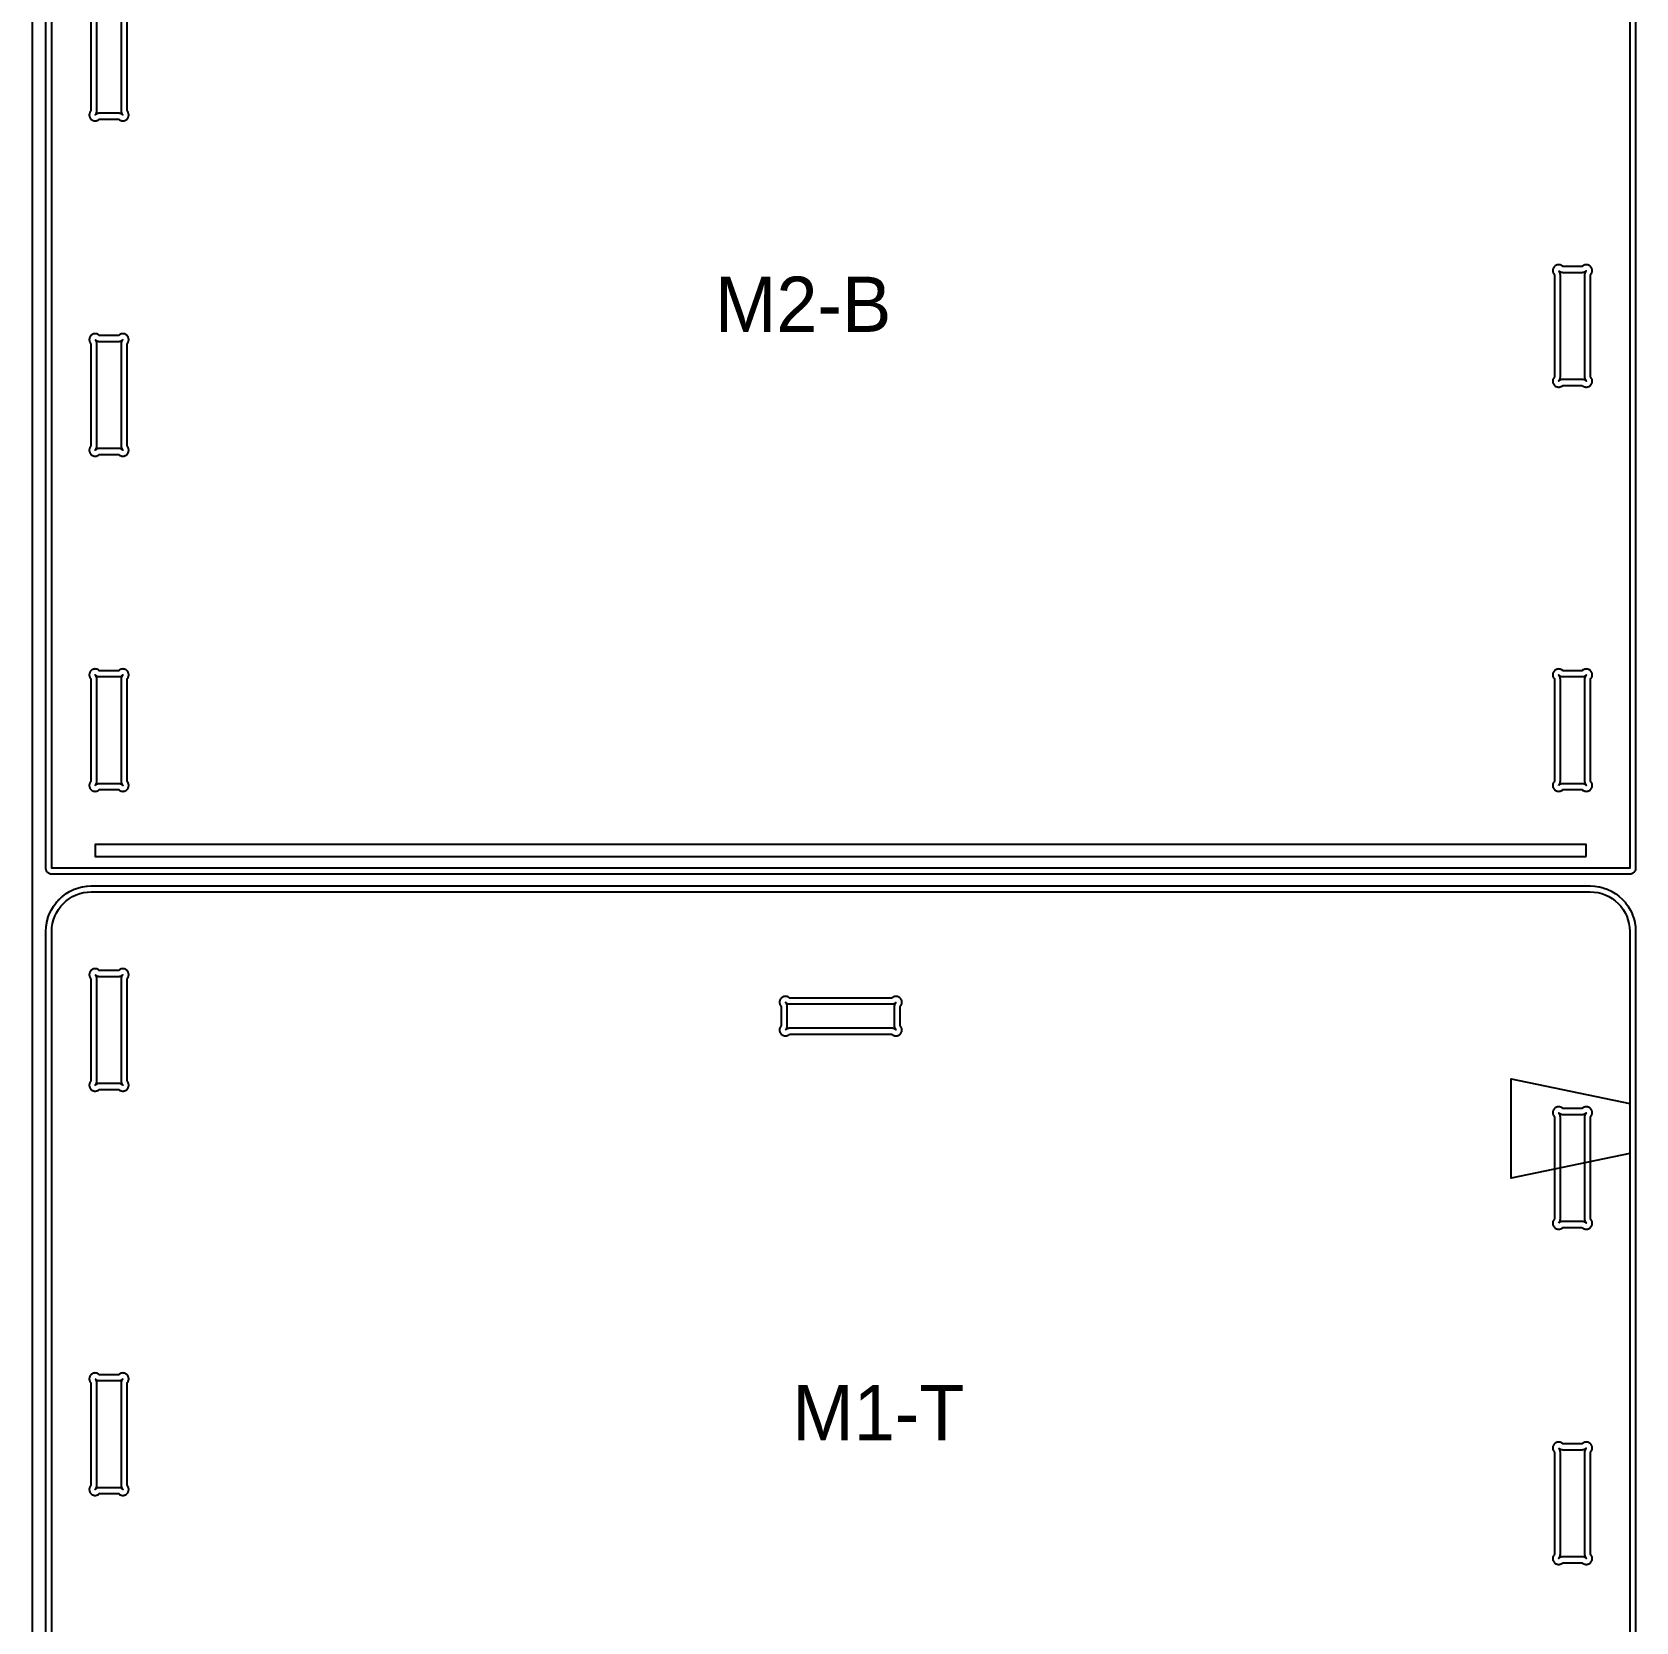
# Model space of a CAD drawing. Header units: millimetres. Extents: x 0 to 8220, y 0 to 2502.
# Drawn here: x 2800 to 3613, y 752 to 1558 of the extents above; entities that cross this region are included whole.
import ezdxf
from ezdxf.enums import TextEntityAlignment as Align

# ---------------------------------------------------------------- set-up
doc = ezdxf.new("R2010")
doc.units = ezdxf.units.MM
for name, color, linetype in [('CAJA_5_5MM', 32, 'Continuous'), ('CALADO_INTERIOR', 5, 'Continuous'), ('CORTE_EXT', 1, 'Continuous'), ('HOJA', 8, 'Continuous'), ('RANURA_8MM', 4, 'Continuous'), ('TEXTO', 7, 'Continuous'), ('TRAYECTORIA_EXT_FRESA6', 11, 'Continuous'), ('TRAYECTORIA_INT_FRESA6', 150, 'Continuous')]:
    doc.layers.add(name, color=color, linetype=linetype)

msp = doc.modelspace()

# ---------------------------------------------------------------- linework, layer by layer
at = {"layer": 'CAJA_5_5MM'}
msp.add_lwpolyline([(3610.15, 989.38), (3549.85, 976.82), (3549.85, 1027.18), (3610.15, 1014.62)], close=True, dxfattribs=at)
at = {"layer": 'CALADO_INTERIOR'}
msp.add_lwpolyline([(2829.85, 1569.91), (2829.85, 1518.09), (2829.65, 1517.87), (2829.48, 1517.64), (2829.33, 1517.39), (2829.2, 1517.12), (2829.1, 1516.84), (2829.03, 1516.56), (2828.99, 1516.27), (2828.97, 1515.97), (2828.99, 1515.68), (2829.03, 1515.39), (2829.1, 1515.1), (2829.2, 1514.82), (2829.33, 1514.56), (2829.48, 1514.3), (2829.65, 1514.07), (2829.85, 1513.85), (2830.07, 1513.65), (2830.3, 1513.48), (2830.56, 1513.33), (2830.82, 1513.2), (2831.1, 1513.1), (2831.39, 1513.03), (2831.68, 1512.99), (2831.97, 1512.97), (2832.27, 1512.99), (2832.56, 1513.03), (2832.84, 1513.1), (2833.12, 1513.2), (2833.39, 1513.33), (2833.64, 1513.48), (2833.87, 1513.65), (2834.09, 1513.85), (2843.91, 1513.85), (2844.13, 1513.65), (2844.36, 1513.48), (2844.61, 1513.33), (2844.88, 1513.2), (2845.16, 1513.1), (2845.44, 1513.03), (2845.73, 1512.99), (2846.03, 1512.97), (2846.32, 1512.99), (2846.61, 1513.03), (2846.9, 1513.1), (2847.18, 1513.2), (2847.44, 1513.33), (2847.7, 1513.48), (2847.93, 1513.65), (2848.15, 1513.85), (2848.35, 1514.07), (2848.52, 1514.3), (2848.67, 1514.56), (2848.8, 1514.82), (2848.9, 1515.1), (2848.97, 1515.39), (2849.01, 1515.68), (2849.03, 1515.97), (2849.01, 1516.27), (2848.97, 1516.56), (2848.9, 1516.84), (2848.8, 1517.12), (2848.67, 1517.39), (2848.52, 1517.64), (2848.35, 1517.87), (2848.15, 1518.09), (2848.15, 1569.91)], dxfattribs=at)
for points in [[(3585.91, 1378.85), (3586.13, 1378.65), (3586.36, 1378.48), (3586.61, 1378.33), (3586.88, 1378.2), (3587.16, 1378.1), (3587.44, 1378.03), (3587.73, 1377.99), (3588.03, 1377.97), (3588.32, 1377.99), (3588.61, 1378.03), (3588.9, 1378.1), (3589.18, 1378.2), (3589.44, 1378.33), (3589.7, 1378.48), (3589.93, 1378.65), (3590.15, 1378.85), (3590.35, 1379.07), (3590.52, 1379.3), (3590.67, 1379.56), (3590.8, 1379.82), (3590.9, 1380.1), (3590.97, 1380.39), (3591.01, 1380.68), (3591.03, 1380.97), (3591.01, 1381.27), (3590.97, 1381.56), (3590.9, 1381.84), (3590.8, 1382.12), (3590.67, 1382.39), (3590.52, 1382.64), (3590.35, 1382.87), (3590.15, 1383.09), (3590.15, 1434.91), (3590.35, 1435.13), (3590.52, 1435.36), (3590.67, 1435.61), (3590.8, 1435.88), (3590.9, 1436.16), (3590.97, 1436.44), (3591.01, 1436.73), (3591.03, 1437.03), (3591.01, 1437.32), (3590.97, 1437.61), (3590.9, 1437.9), (3590.8, 1438.18), (3590.67, 1438.44), (3590.52, 1438.7), (3590.35, 1438.93), (3590.15, 1439.15), (3589.93, 1439.35), (3589.7, 1439.52), (3589.44, 1439.67), (3589.18, 1439.8), (3588.9, 1439.9), (3588.61, 1439.97), (3588.32, 1440.01), (3588.03, 1440.03), (3587.73, 1440.01), (3587.44, 1439.97), (3587.16, 1439.9), (3586.88, 1439.8), (3586.61, 1439.67), (3586.36, 1439.52), (3586.13, 1439.35), (3585.91, 1439.15), (3576.09, 1439.15), (3575.87, 1439.35), (3575.64, 1439.52), (3575.39, 1439.67), (3575.12, 1439.8), (3574.84, 1439.9), (3574.56, 1439.97), (3574.27, 1440.01), (3573.97, 1440.03), (3573.68, 1440.01), (3573.39, 1439.97), (3573.1, 1439.9), (3572.82, 1439.8), (3572.56, 1439.67), (3572.3, 1439.52), (3572.07, 1439.35), (3571.85, 1439.15), (3571.65, 1438.93), (3571.48, 1438.7), (3571.33, 1438.44), (3571.2, 1438.18), (3571.1, 1437.9), (3571.03, 1437.61), (3570.99, 1437.32), (3570.97, 1437.03), (3570.99, 1436.73), (3571.03, 1436.44), (3571.1, 1436.16), (3571.2, 1435.88), (3571.33, 1435.61), (3571.48, 1435.36), (3571.65, 1435.13), (3571.85, 1434.91), (3571.85, 1383.09), (3571.65, 1382.87), (3571.48, 1382.64), (3571.33, 1382.39), (3571.2, 1382.12), (3571.1, 1381.84), (3571.03, 1381.56), (3570.99, 1381.27), (3570.97, 1380.97), (3570.99, 1380.68), (3571.03, 1380.39), (3571.1, 1380.1), (3571.2, 1379.82), (3571.33, 1379.56), (3571.48, 1379.3), (3571.65, 1379.07), (3571.85, 1378.85), (3572.07, 1378.65), (3572.3, 1378.48), (3572.56, 1378.33), (3572.82, 1378.2), (3573.1, 1378.1), (3573.39, 1378.03), (3573.68, 1377.99), (3573.97, 1377.97), (3574.27, 1377.99), (3574.56, 1378.03), (3574.84, 1378.1), (3575.12, 1378.2), (3575.39, 1378.33), (3575.64, 1378.48), (3575.87, 1378.65), (3576.09, 1378.85)], [(2844.61, 1343.33), (2844.88, 1343.2), (2845.16, 1343.1), (2845.44, 1343.03), (2845.73, 1342.99), (2846.03, 1342.97), (2846.32, 1342.99), (2846.61, 1343.03), (2846.9, 1343.1), (2847.18, 1343.2), (2847.44, 1343.33), (2847.7, 1343.48), (2847.93, 1343.65), (2848.15, 1343.85), (2848.35, 1344.07), (2848.52, 1344.3), (2848.67, 1344.56), (2848.8, 1344.82), (2848.9, 1345.1), (2848.97, 1345.39), (2849.01, 1345.68), (2849.03, 1345.97), (2849.01, 1346.27), (2848.97, 1346.56), (2848.9, 1346.84), (2848.8, 1347.12), (2848.67, 1347.39), (2848.52, 1347.64), (2848.35, 1347.87), (2848.15, 1348.09), (2848.15, 1399.91), (2848.35, 1400.13), (2848.52, 1400.36), (2848.67, 1400.61), (2848.8, 1400.88), (2848.9, 1401.16), (2848.97, 1401.44), (2849.01, 1401.73), (2849.03, 1402.03), (2849.01, 1402.32), (2848.97, 1402.61), (2848.9, 1402.9), (2848.8, 1403.18), (2848.67, 1403.44), (2848.52, 1403.7), (2848.35, 1403.93), (2848.15, 1404.15), (2848.15, 1404.15), (2847.93, 1404.35), (2847.7, 1404.52), (2847.44, 1404.67), (2847.18, 1404.8), (2846.9, 1404.9), (2846.61, 1404.97), (2846.32, 1405.01), (2846.03, 1405.03), (2845.73, 1405.01), (2845.44, 1404.97), (2845.16, 1404.9), (2844.88, 1404.8), (2844.61, 1404.67), (2844.36, 1404.52), (2844.13, 1404.35), (2843.91, 1404.15), (2834.09, 1404.15), (2833.87, 1404.35), (2833.64, 1404.52), (2833.39, 1404.67), (2833.12, 1404.8), (2832.84, 1404.9), (2832.56, 1404.97), (2832.27, 1405.01), (2831.97, 1405.03), (2831.68, 1405.01), (2831.39, 1404.97), (2831.1, 1404.9), (2830.82, 1404.8), (2830.56, 1404.67), (2830.3, 1404.52), (2830.07, 1404.35), (2829.85, 1404.15), (2829.65, 1403.93), (2829.48, 1403.7), (2829.33, 1403.44), (2829.2, 1403.18), (2829.1, 1402.9), (2829.03, 1402.61), (2828.99, 1402.32), (2828.97, 1402.03), (2828.99, 1401.73), (2829.03, 1401.44), (2829.1, 1401.16), (2829.2, 1400.88), (2829.33, 1400.61), (2829.48, 1400.36), (2829.65, 1400.13), (2829.85, 1399.91), (2829.85, 1348.09), (2829.65, 1347.87), (2829.48, 1347.64), (2829.33, 1347.39), (2829.2, 1347.12), (2829.1, 1346.84), (2829.03, 1346.56), (2828.99, 1346.27), (2828.97, 1345.97), (2828.99, 1345.68), (2829.03, 1345.39), (2829.1, 1345.1), (2829.2, 1344.82), (2829.33, 1344.56), (2829.48, 1344.3), (2829.65, 1344.07), (2829.85, 1343.85), (2830.07, 1343.65), (2830.3, 1343.48), (2830.56, 1343.33), (2830.82, 1343.2), (2831.1, 1343.1), (2831.39, 1343.03), (2831.68, 1342.99), (2831.97, 1342.97), (2832.27, 1342.99), (2832.56, 1343.03), (2832.84, 1343.1), (2833.12, 1343.2), (2833.39, 1343.33), (2833.64, 1343.48), (2833.87, 1343.65), (2834.09, 1343.85), (2843.91, 1343.85), (2844.13, 1343.65), (2844.36, 1343.48)], [(2844.88, 1173.2), (2845.16, 1173.1), (2845.44, 1173.03), (2845.73, 1172.99), (2846.03, 1172.97), (2846.32, 1172.99), (2846.61, 1173.03), (2846.9, 1173.1), (2847.18, 1173.2), (2847.44, 1173.33), (2847.7, 1173.48), (2847.93, 1173.65), (2848.15, 1173.85), (2848.35, 1174.07), (2848.52, 1174.3), (2848.67, 1174.56), (2848.8, 1174.82), (2848.9, 1175.1), (2848.97, 1175.39), (2849.01, 1175.68), (2849.03, 1175.97), (2849.01, 1176.27), (2848.97, 1176.56), (2848.9, 1176.84), (2848.8, 1177.12), (2848.67, 1177.39), (2848.52, 1177.64), (2848.35, 1177.87), (2848.15, 1178.09), (2848.15, 1229.91), (2848.35, 1230.13), (2848.52, 1230.36), (2848.67, 1230.61), (2848.8, 1230.88), (2848.9, 1231.16), (2848.97, 1231.44), (2849.01, 1231.73), (2849.03, 1232.03), (2849.01, 1232.32), (2848.97, 1232.61), (2848.9, 1232.9), (2848.8, 1233.18), (2848.67, 1233.44), (2848.52, 1233.7), (2848.35, 1233.93), (2848.15, 1234.15), (2848.15, 1234.15), (2848.15, 1234.15), (2847.93, 1234.35), (2847.7, 1234.52), (2847.44, 1234.67), (2847.18, 1234.8), (2846.9, 1234.9), (2846.61, 1234.97), (2846.32, 1235.01), (2846.03, 1235.03), (2845.73, 1235.01), (2845.44, 1234.97), (2845.16, 1234.9), (2844.88, 1234.8), (2844.61, 1234.67), (2844.36, 1234.52), (2844.13, 1234.35), (2843.91, 1234.15), (2834.09, 1234.15), (2833.87, 1234.35), (2833.64, 1234.52), (2833.39, 1234.67), (2833.12, 1234.8), (2832.84, 1234.9), (2832.56, 1234.97), (2832.27, 1235.01), (2831.97, 1235.03), (2831.68, 1235.01), (2831.39, 1234.97), (2831.1, 1234.9), (2830.82, 1234.8), (2830.56, 1234.67), (2830.3, 1234.52), (2830.07, 1234.35), (2829.85, 1234.15), (2829.65, 1233.93), (2829.48, 1233.7), (2829.33, 1233.44), (2829.2, 1233.18), (2829.1, 1232.9), (2829.03, 1232.61), (2828.99, 1232.32), (2828.97, 1232.03), (2828.99, 1231.73), (2829.03, 1231.44), (2829.1, 1231.16), (2829.2, 1230.88), (2829.33, 1230.61), (2829.48, 1230.36), (2829.65, 1230.13), (2829.85, 1229.91), (2829.85, 1178.09), (2829.65, 1177.87), (2829.48, 1177.64), (2829.33, 1177.39), (2829.2, 1177.12), (2829.1, 1176.84), (2829.03, 1176.56), (2828.99, 1176.27), (2828.97, 1175.97), (2828.99, 1175.68), (2829.03, 1175.39), (2829.1, 1175.1), (2829.2, 1174.82), (2829.33, 1174.56), (2829.48, 1174.3), (2829.65, 1174.07), (2829.85, 1173.85), (2830.07, 1173.65), (2830.3, 1173.48), (2830.56, 1173.33), (2830.82, 1173.2), (2831.1, 1173.1), (2831.39, 1173.03), (2831.68, 1172.99), (2831.97, 1172.97), (2832.27, 1172.99), (2832.56, 1173.03), (2832.84, 1173.1), (2833.12, 1173.2), (2833.39, 1173.33), (2833.64, 1173.48), (2833.87, 1173.65), (2834.09, 1173.85), (2843.91, 1173.85), (2844.13, 1173.65), (2844.36, 1173.48), (2844.61, 1173.33)], [(3586.13, 1173.65), (3586.36, 1173.48), (3586.61, 1173.33), (3586.88, 1173.2), (3587.16, 1173.1), (3587.44, 1173.03), (3587.73, 1172.99), (3588.03, 1172.97), (3588.32, 1172.99), (3588.61, 1173.03), (3588.9, 1173.1), (3589.18, 1173.2), (3589.44, 1173.33), (3589.7, 1173.48), (3589.93, 1173.65), (3590.15, 1173.85), (3590.35, 1174.07), (3590.52, 1174.3), (3590.67, 1174.56), (3590.8, 1174.82), (3590.9, 1175.1), (3590.97, 1175.39), (3591.01, 1175.68), (3591.03, 1175.97), (3591.01, 1176.27), (3590.97, 1176.56), (3590.9, 1176.84), (3590.8, 1177.12), (3590.67, 1177.39), (3590.52, 1177.64), (3590.35, 1177.87), (3590.15, 1178.09), (3590.15, 1229.91), (3590.35, 1230.13), (3590.52, 1230.36), (3590.67, 1230.61), (3590.8, 1230.88), (3590.9, 1231.16), (3590.97, 1231.44), (3591.01, 1231.73), (3591.03, 1232.03), (3591.01, 1232.32), (3590.97, 1232.61), (3590.9, 1232.9), (3590.8, 1233.18), (3590.67, 1233.44), (3590.52, 1233.7), (3590.35, 1233.93), (3590.15, 1234.15), (3589.93, 1234.35), (3589.7, 1234.52), (3589.44, 1234.67), (3589.18, 1234.8), (3588.9, 1234.9), (3588.61, 1234.97), (3588.32, 1235.01), (3588.03, 1235.03), (3587.73, 1235.01), (3587.44, 1234.97), (3587.16, 1234.9), (3586.88, 1234.8), (3586.61, 1234.67), (3586.36, 1234.52), (3586.13, 1234.35), (3585.91, 1234.15), (3576.09, 1234.15), (3575.87, 1234.35), (3575.64, 1234.52), (3575.39, 1234.67), (3575.12, 1234.8), (3574.84, 1234.9), (3574.56, 1234.97), (3574.27, 1235.01), (3573.97, 1235.03), (3573.68, 1235.01), (3573.39, 1234.97), (3573.1, 1234.9), (3572.82, 1234.8), (3572.56, 1234.67), (3572.3, 1234.52), (3572.07, 1234.35), (3571.85, 1234.15), (3571.65, 1233.93), (3571.48, 1233.7), (3571.33, 1233.44), (3571.2, 1233.18), (3571.1, 1232.9), (3571.03, 1232.61), (3570.99, 1232.32), (3570.97, 1232.03), (3570.99, 1231.73), (3571.03, 1231.44), (3571.1, 1231.16), (3571.2, 1230.88), (3571.33, 1230.61), (3571.48, 1230.36), (3571.65, 1230.13), (3571.85, 1229.91), (3571.85, 1178.09), (3571.65, 1177.87), (3571.48, 1177.64), (3571.33, 1177.39), (3571.2, 1177.12), (3571.1, 1176.84), (3571.03, 1176.56), (3570.99, 1176.27), (3570.97, 1175.97), (3570.99, 1175.68), (3571.03, 1175.39), (3571.1, 1175.1), (3571.2, 1174.82), (3571.33, 1174.56), (3571.48, 1174.3), (3571.65, 1174.07), (3571.85, 1173.85), (3572.07, 1173.65), (3572.3, 1173.48), (3572.56, 1173.33), (3572.82, 1173.2), (3573.1, 1173.1), (3573.39, 1173.03), (3573.68, 1172.99), (3573.97, 1172.97), (3574.27, 1172.99), (3574.56, 1173.03), (3574.84, 1173.1), (3575.12, 1173.2), (3575.39, 1173.33), (3575.64, 1173.48), (3575.87, 1173.65), (3576.09, 1173.85), (3585.91, 1173.85)], [(2844.61, 1021.33), (2844.88, 1021.2), (2845.16, 1021.1), (2845.44, 1021.03), (2845.73, 1020.99), (2846.03, 1020.97), (2846.32, 1020.99), (2846.61, 1021.03), (2846.9, 1021.1), (2847.18, 1021.2), (2847.44, 1021.33), (2847.7, 1021.48), (2847.93, 1021.65), (2848.15, 1021.85), (2848.35, 1022.07), (2848.52, 1022.3), (2848.67, 1022.56), (2848.8, 1022.82), (2848.9, 1023.1), (2848.97, 1023.39), (2849.01, 1023.68), (2849.03, 1023.97), (2849.01, 1024.27), (2848.97, 1024.56), (2848.9, 1024.84), (2848.8, 1025.12), (2848.67, 1025.39), (2848.52, 1025.64), (2848.35, 1025.87), (2848.15, 1026.09), (2848.15, 1077.91), (2848.35, 1078.13), (2848.52, 1078.36), (2848.67, 1078.61), (2848.8, 1078.88), (2848.9, 1079.16), (2848.97, 1079.44), (2849.01, 1079.73), (2849.03, 1080.03), (2849.01, 1080.32), (2848.97, 1080.61), (2848.9, 1080.9), (2848.8, 1081.18), (2848.67, 1081.44), (2848.52, 1081.7), (2848.35, 1081.93), (2848.15, 1082.15), (2848.15, 1082.15), (2847.93, 1082.35), (2847.7, 1082.52), (2847.44, 1082.67), (2847.18, 1082.8), (2846.9, 1082.9), (2846.61, 1082.97), (2846.32, 1083.01), (2846.03, 1083.03), (2845.73, 1083.01), (2845.44, 1082.97), (2845.16, 1082.9), (2844.88, 1082.8), (2844.61, 1082.67), (2844.36, 1082.52), (2844.13, 1082.35), (2843.91, 1082.15), (2834.09, 1082.15), (2833.87, 1082.35), (2833.64, 1082.52), (2833.39, 1082.67), (2833.12, 1082.8), (2832.84, 1082.9), (2832.56, 1082.97), (2832.27, 1083.01), (2831.97, 1083.03), (2831.68, 1083.01), (2831.39, 1082.97), (2831.1, 1082.9), (2830.82, 1082.8), (2830.56, 1082.67), (2830.3, 1082.52), (2830.07, 1082.35), (2829.85, 1082.15), (2829.65, 1081.93), (2829.48, 1081.7), (2829.33, 1081.44), (2829.2, 1081.18), (2829.1, 1080.9), (2829.03, 1080.61), (2828.99, 1080.32), (2828.97, 1080.03), (2828.99, 1079.73), (2829.03, 1079.44), (2829.1, 1079.16), (2829.2, 1078.88), (2829.33, 1078.61), (2829.48, 1078.36), (2829.65, 1078.13), (2829.85, 1077.91), (2829.85, 1026.09), (2829.65, 1025.87), (2829.48, 1025.64), (2829.33, 1025.39), (2829.2, 1025.12), (2829.1, 1024.84), (2829.03, 1024.56), (2828.99, 1024.27), (2828.97, 1023.97), (2828.99, 1023.68), (2829.03, 1023.39), (2829.1, 1023.1), (2829.2, 1022.82), (2829.33, 1022.56), (2829.48, 1022.3), (2829.65, 1022.07), (2829.85, 1021.85), (2830.07, 1021.65), (2830.3, 1021.48), (2830.56, 1021.33), (2830.82, 1021.2), (2831.1, 1021.1), (2831.39, 1021.03), (2831.68, 1020.99), (2831.97, 1020.97), (2832.27, 1020.99), (2832.56, 1021.03), (2832.84, 1021.1), (2833.12, 1021.2), (2833.39, 1021.33), (2833.64, 1021.48), (2833.87, 1021.65), (2834.09, 1021.85), (2843.91, 1021.85), (2844.13, 1021.65), (2844.36, 1021.48)], [(3184.09, 1049.85), (3235.91, 1049.85), (3236.13, 1049.65), (3236.36, 1049.48), (3236.61, 1049.33), (3236.88, 1049.2), (3237.16, 1049.1), (3237.44, 1049.03), (3237.73, 1048.99), (3238.03, 1048.97), (3238.32, 1048.99), (3238.61, 1049.03), (3238.9, 1049.1), (3239.18, 1049.2), (3239.44, 1049.33), (3239.7, 1049.48), (3239.93, 1049.65), (3240.15, 1049.85), (3240.35, 1050.07), (3240.52, 1050.3), (3240.67, 1050.56), (3240.8, 1050.82), (3240.9, 1051.1), (3240.97, 1051.39), (3241.01, 1051.68), (3241.03, 1051.97), (3241.01, 1052.27), (3240.97, 1052.56), (3240.9, 1052.84), (3240.8, 1053.12), (3240.67, 1053.39), (3240.52, 1053.64), (3240.35, 1053.87), (3240.15, 1054.09), (3240.15, 1063.91), (3240.35, 1064.13), (3240.52, 1064.36), (3240.67, 1064.61), (3240.8, 1064.88), (3240.9, 1065.16), (3240.97, 1065.44), (3241.01, 1065.73), (3241.03, 1066.03), (3241.01, 1066.32), (3240.97, 1066.61), (3240.9, 1066.9), (3240.8, 1067.18), (3240.67, 1067.44), (3240.52, 1067.7), (3240.35, 1067.93), (3240.15, 1068.15), (3239.93, 1068.35), (3239.7, 1068.52), (3239.44, 1068.67), (3239.18, 1068.8), (3238.9, 1068.9), (3238.61, 1068.97), (3238.32, 1069.01), (3238.03, 1069.03), (3237.73, 1069.01), (3237.44, 1068.97), (3237.16, 1068.9), (3236.88, 1068.8), (3236.61, 1068.67), (3236.36, 1068.52), (3236.13, 1068.35), (3235.91, 1068.15), (3184.09, 1068.15), (3183.87, 1068.35), (3183.64, 1068.52), (3183.39, 1068.67), (3183.12, 1068.8), (3182.84, 1068.9), (3182.56, 1068.97), (3182.27, 1069.01), (3181.97, 1069.03), (3181.68, 1069.01), (3181.39, 1068.97), (3181.1, 1068.9), (3180.82, 1068.8), (3180.56, 1068.67), (3180.3, 1068.52), (3180.07, 1068.35), (3179.85, 1068.15), (3179.65, 1067.93), (3179.48, 1067.7), (3179.33, 1067.44), (3179.2, 1067.18), (3179.1, 1066.9), (3179.03, 1066.61), (3178.99, 1066.32), (3178.97, 1066.03), (3178.99, 1065.73), (3179.03, 1065.44), (3179.1, 1065.16), (3179.2, 1064.88), (3179.33, 1064.61), (3179.48, 1064.36), (3179.65, 1064.13), (3179.85, 1063.91), (3179.85, 1054.09), (3179.65, 1053.87), (3179.48, 1053.64), (3179.33, 1053.39), (3179.2, 1053.12), (3179.1, 1052.84), (3179.03, 1052.56), (3178.99, 1052.27), (3178.97, 1051.97), (3178.99, 1051.68), (3179.03, 1051.39), (3179.1, 1051.1), (3179.2, 1050.82), (3179.33, 1050.56), (3179.48, 1050.3), (3179.65, 1050.07), (3179.85, 1049.85), (3180.07, 1049.65), (3180.3, 1049.48), (3180.56, 1049.33), (3180.82, 1049.2), (3181.1, 1049.1), (3181.39, 1049.03), (3181.68, 1048.99), (3181.97, 1048.97), (3182.27, 1048.99), (3182.56, 1049.03), (3182.84, 1049.1), (3183.12, 1049.2), (3183.39, 1049.33), (3183.64, 1049.48), (3183.87, 1049.65)], [(3585.91, 951.85), (3586.13, 951.65), (3586.36, 951.48), (3586.61, 951.33), (3586.88, 951.2), (3587.16, 951.1), (3587.44, 951.03), (3587.73, 950.99), (3588.03, 950.97), (3588.32, 950.99), (3588.61, 951.03), (3588.9, 951.1), (3589.18, 951.2), (3589.44, 951.33), (3589.7, 951.48), (3589.93, 951.65), (3590.15, 951.85), (3590.35, 952.07), (3590.52, 952.3), (3590.67, 952.56), (3590.8, 952.82), (3590.9, 953.1), (3590.97, 953.39), (3591.01, 953.68), (3591.03, 953.97), (3591.01, 954.27), (3590.97, 954.56), (3590.9, 954.84), (3590.8, 955.12), (3590.67, 955.39), (3590.52, 955.64), (3590.35, 955.87), (3590.15, 956.09), (3590.15, 1007.91), (3590.35, 1008.13), (3590.52, 1008.36), (3590.67, 1008.61), (3590.8, 1008.88), (3590.9, 1009.16), (3590.97, 1009.44), (3591.01, 1009.73), (3591.03, 1010.03), (3591.01, 1010.32), (3590.97, 1010.61), (3590.9, 1010.9), (3590.8, 1011.18), (3590.67, 1011.44), (3590.52, 1011.7), (3590.35, 1011.93), (3590.15, 1012.15), (3589.93, 1012.35), (3589.7, 1012.52), (3589.44, 1012.67), (3589.18, 1012.8), (3588.9, 1012.9), (3588.61, 1012.97), (3588.32, 1013.01), (3588.03, 1013.03), (3587.73, 1013.01), (3587.44, 1012.97), (3587.16, 1012.9), (3586.88, 1012.8), (3586.61, 1012.67), (3586.36, 1012.52), (3586.13, 1012.35), (3585.91, 1012.15), (3576.09, 1012.15), (3575.87, 1012.35), (3575.64, 1012.52), (3575.39, 1012.67), (3575.12, 1012.8), (3574.84, 1012.9), (3574.56, 1012.97), (3574.27, 1013.01), (3573.97, 1013.03), (3573.68, 1013.01), (3573.39, 1012.97), (3573.1, 1012.9), (3572.82, 1012.8), (3572.56, 1012.67), (3572.3, 1012.52), (3572.07, 1012.35), (3571.85, 1012.15), (3571.65, 1011.93), (3571.48, 1011.7), (3571.33, 1011.44), (3571.2, 1011.18), (3571.1, 1010.9), (3571.03, 1010.61), (3570.99, 1010.32), (3570.97, 1010.03), (3570.99, 1009.73), (3571.03, 1009.44), (3571.1, 1009.16), (3571.2, 1008.88), (3571.33, 1008.61), (3571.48, 1008.36), (3571.65, 1008.13), (3571.85, 1007.91), (3571.85, 956.09), (3571.65, 955.87), (3571.48, 955.64), (3571.33, 955.39), (3571.2, 955.12), (3571.1, 954.84), (3571.03, 954.56), (3570.99, 954.27), (3570.97, 953.97), (3570.99, 953.68), (3571.03, 953.39), (3571.1, 953.1), (3571.2, 952.82), (3571.33, 952.56), (3571.48, 952.3), (3571.65, 952.07), (3571.85, 951.85), (3572.07, 951.65), (3572.3, 951.48), (3572.56, 951.33), (3572.82, 951.2), (3573.1, 951.1), (3573.39, 951.03), (3573.68, 950.99), (3573.97, 950.97), (3574.27, 950.99), (3574.56, 951.03), (3574.84, 951.1), (3575.12, 951.2), (3575.39, 951.33), (3575.64, 951.48), (3575.87, 951.65), (3576.09, 951.85)], [(2844.88, 816.2), (2845.16, 816.1), (2845.44, 816.03), (2845.73, 815.99), (2846.03, 815.97), (2846.32, 815.99), (2846.61, 816.03), (2846.9, 816.1), (2847.18, 816.2), (2847.44, 816.33), (2847.7, 816.48), (2847.93, 816.65), (2848.15, 816.85), (2848.35, 817.07), (2848.52, 817.3), (2848.67, 817.56), (2848.8, 817.82), (2848.9, 818.1), (2848.97, 818.39), (2849.01, 818.68), (2849.03, 818.97), (2849.01, 819.27), (2848.97, 819.56), (2848.9, 819.84), (2848.8, 820.12), (2848.67, 820.39), (2848.52, 820.64), (2848.35, 820.87), (2848.15, 821.09), (2848.15, 872.91), (2848.35, 873.13), (2848.52, 873.36), (2848.67, 873.61), (2848.8, 873.88), (2848.9, 874.16), (2848.97, 874.44), (2849.01, 874.73), (2849.03, 875.03), (2849.01, 875.32), (2848.97, 875.61), (2848.9, 875.9), (2848.8, 876.18), (2848.67, 876.44), (2848.52, 876.7), (2848.35, 876.93), (2848.15, 877.15), (2848.15, 877.15), (2847.93, 877.35), (2847.7, 877.52), (2847.44, 877.67), (2847.18, 877.8), (2846.9, 877.9), (2846.61, 877.97), (2846.32, 878.01), (2846.03, 878.03), (2845.73, 878.01), (2845.44, 877.97), (2845.16, 877.9), (2844.88, 877.8), (2844.61, 877.67), (2844.36, 877.52), (2844.13, 877.35), (2843.91, 877.15), (2834.09, 877.15), (2833.87, 877.35), (2833.64, 877.52), (2833.39, 877.67), (2833.12, 877.8), (2832.84, 877.9), (2832.56, 877.97), (2832.27, 878.01), (2831.97, 878.03), (2831.68, 878.01), (2831.39, 877.97), (2831.1, 877.9), (2830.82, 877.8), (2830.56, 877.67), (2830.3, 877.52), (2830.07, 877.35), (2829.85, 877.15), (2829.65, 876.93), (2829.48, 876.7), (2829.33, 876.44), (2829.2, 876.18), (2829.1, 875.9), (2829.03, 875.61), (2828.99, 875.32), (2828.97, 875.03), (2828.99, 874.73), (2829.03, 874.44), (2829.1, 874.16), (2829.2, 873.88), (2829.33, 873.61), (2829.48, 873.36), (2829.65, 873.13), (2829.85, 872.91), (2829.85, 821.09), (2829.65, 820.87), (2829.48, 820.64), (2829.33, 820.39), (2829.2, 820.12), (2829.1, 819.84), (2829.03, 819.56), (2828.99, 819.27), (2828.97, 818.97), (2828.99, 818.68), (2829.03, 818.39), (2829.1, 818.1), (2829.2, 817.82), (2829.33, 817.56), (2829.48, 817.3), (2829.65, 817.07), (2829.85, 816.85), (2830.07, 816.65), (2830.3, 816.48), (2830.56, 816.33), (2830.82, 816.2), (2831.1, 816.1), (2831.39, 816.03), (2831.68, 815.99), (2831.97, 815.97), (2832.27, 815.99), (2832.56, 816.03), (2832.84, 816.1), (2833.12, 816.2), (2833.39, 816.33), (2833.64, 816.48), (2833.87, 816.65), (2834.09, 816.85), (2843.91, 816.85), (2844.13, 816.65), (2844.36, 816.48), (2844.61, 816.33)], [(3586.13, 781.65), (3586.36, 781.48), (3586.61, 781.33), (3586.88, 781.2), (3587.16, 781.1), (3587.44, 781.03), (3587.73, 780.99), (3588.03, 780.97), (3588.32, 780.99), (3588.61, 781.03), (3588.9, 781.1), (3589.18, 781.2), (3589.44, 781.33), (3589.7, 781.48), (3589.93, 781.65), (3590.15, 781.85), (3590.35, 782.07), (3590.52, 782.3), (3590.67, 782.56), (3590.8, 782.82), (3590.9, 783.1), (3590.97, 783.39), (3591.01, 783.68), (3591.03, 783.97), (3591.01, 784.27), (3590.97, 784.56), (3590.9, 784.84), (3590.8, 785.12), (3590.67, 785.39), (3590.52, 785.64), (3590.35, 785.87), (3590.15, 786.09), (3590.15, 837.91), (3590.35, 838.13), (3590.52, 838.36), (3590.67, 838.61), (3590.8, 838.88), (3590.9, 839.16), (3590.97, 839.44), (3591.01, 839.73), (3591.03, 840.03), (3591.01, 840.32), (3590.97, 840.61), (3590.9, 840.9), (3590.8, 841.18), (3590.67, 841.44), (3590.52, 841.7), (3590.35, 841.93), (3590.15, 842.15), (3589.93, 842.35), (3589.7, 842.52), (3589.44, 842.67), (3589.18, 842.8), (3588.9, 842.9), (3588.61, 842.97), (3588.32, 843.01), (3588.03, 843.03), (3587.73, 843.01), (3587.44, 842.97), (3587.16, 842.9), (3586.88, 842.8), (3586.61, 842.67), (3586.36, 842.52), (3586.13, 842.35), (3585.91, 842.15), (3576.09, 842.15), (3575.87, 842.35), (3575.64, 842.52), (3575.39, 842.67), (3575.12, 842.8), (3574.84, 842.9), (3574.56, 842.97), (3574.27, 843.01), (3573.97, 843.03), (3573.68, 843.01), (3573.39, 842.97), (3573.1, 842.9), (3572.82, 842.8), (3572.56, 842.67), (3572.3, 842.52), (3572.07, 842.35), (3571.85, 842.15), (3571.65, 841.93), (3571.48, 841.7), (3571.33, 841.44), (3571.2, 841.18), (3571.1, 840.9), (3571.03, 840.61), (3570.99, 840.32), (3570.97, 840.03), (3570.99, 839.73), (3571.03, 839.44), (3571.1, 839.16), (3571.2, 838.88), (3571.33, 838.61), (3571.48, 838.36), (3571.65, 838.13), (3571.85, 837.91), (3571.85, 786.09), (3571.65, 785.87), (3571.48, 785.64), (3571.33, 785.39), (3571.2, 785.12), (3571.1, 784.84), (3571.03, 784.56), (3570.99, 784.27), (3570.97, 783.97), (3570.99, 783.68), (3571.03, 783.39), (3571.1, 783.1), (3571.2, 782.82), (3571.33, 782.56), (3571.48, 782.3), (3571.65, 782.07), (3571.85, 781.85), (3572.07, 781.65), (3572.3, 781.48), (3572.56, 781.33), (3572.82, 781.2), (3573.1, 781.1), (3573.39, 781.03), (3573.68, 780.99), (3573.97, 780.97), (3574.27, 780.99), (3574.56, 781.03), (3574.84, 781.1), (3575.12, 781.2), (3575.39, 781.33), (3575.64, 781.48), (3575.87, 781.65), (3576.09, 781.85), (3585.91, 781.85)]]:
    msp.add_lwpolyline(points, close=True, dxfattribs=at)
at = {"layer": 'CORTE_EXT'}
for points in [[(3610, 1664), (3610, 1134), (3590, 1134), (2830, 1134), (2810, 1134), (2810, 1664)], [(2810, 572), (2810, 1102), (2810.1, 1103.96), (2810.38, 1105.9), (2810.86, 1107.81), (2811.52, 1109.65), (2812.36, 1111.43), (2813.37, 1113.11), (2814.54, 1114.69), (2815.86, 1116.14), (2817.31, 1117.46), (2818.89, 1118.63), (2820.57, 1119.64), (2822.35, 1120.48), (2824.19, 1121.14), (2826.1, 1121.62), (2828.04, 1121.9), (2830, 1122), (3590, 1122), (3591.96, 1121.9), (3593.9, 1121.62), (3595.81, 1121.14), (3597.65, 1120.48), (3599.43, 1119.64), (3601.11, 1118.63), (3602.69, 1117.46), (3604.14, 1116.14), (3605.46, 1114.69), (3606.63, 1113.11), (3607.64, 1111.43), (3608.48, 1109.65), (3609.14, 1107.81), (3609.62, 1105.9), (3609.9, 1103.96), (3610, 1102), (3610, 572)]]:
    msp.add_lwpolyline(points, dxfattribs=at)
at = {"layer": 'HOJA'}
msp.add_lwpolyline([(2800, 0), (4020, 0), (4020, 2440), (2800, 2440)], close=True, dxfattribs=at)
at = {"layer": 'RANURA_8MM'}
msp.add_lwpolyline([(3588, 1140), (3588, 1146), (2832, 1146), (2832, 1140)], close=True, dxfattribs=at)
at = {"layer": 'TRAYECTORIA_EXT_FRESA6'}
for points in [[(3613, 1664), (3613, 1134), (3612.99, 1133.71), (3612.94, 1133.41), (3612.87, 1133.13), (3612.77, 1132.85), (3612.65, 1132.59), (3612.49, 1132.33), (3612.32, 1132.1), (3612.12, 1131.88), (3611.9, 1131.68), (3611.67, 1131.51), (3611.41, 1131.35), (3611.15, 1131.23), (3610.87, 1131.13), (3610.59, 1131.06), (3610.29, 1131.01), (3610, 1131), (2810, 1131), (2809.71, 1131.01), (2809.41, 1131.06), (2809.13, 1131.13), (2808.85, 1131.23), (2808.59, 1131.35), (2808.33, 1131.51), (2808.1, 1131.68), (2807.88, 1131.88), (2807.68, 1132.1), (2807.51, 1132.33), (2807.35, 1132.59), (2807.23, 1132.85), (2807.13, 1133.13), (2807.06, 1133.41), (2807.01, 1133.71), (2807, 1134), (2807, 1664)], [(2807, 572), (2807, 1102), (2807, 1102.15), (2807.1, 1104.11), (2807.13, 1104.4), (2807.42, 1106.34), (2807.47, 1106.63), (2807.95, 1108.53), (2808.04, 1108.82), (2808.7, 1110.66), (2808.81, 1110.94), (2809.65, 1112.71), (2809.79, 1112.97), (2810.8, 1114.65), (2810.96, 1114.9), (2812.13, 1116.47), (2812.32, 1116.7), (2813.64, 1118.16), (2813.84, 1118.36), (2815.3, 1119.68), (2815.53, 1119.87), (2817.1, 1121.04), (2817.35, 1121.2), (2819.03, 1122.21), (2819.29, 1122.35), (2821.06, 1123.19), (2821.34, 1123.3), (2823.18, 1123.96), (2823.47, 1124.05), (2825.37, 1124.53), (2825.66, 1124.58), (2827.6, 1124.87), (2827.89, 1124.9), (2829.85, 1125), (2830, 1125), (3590, 1125), (3590.15, 1125), (3592.11, 1124.9), (3592.4, 1124.87), (3594.34, 1124.58), (3594.63, 1124.53), (3596.53, 1124.05), (3596.82, 1123.96), (3598.66, 1123.3), (3598.94, 1123.19), (3600.71, 1122.35), (3600.97, 1122.21), (3602.65, 1121.2), (3602.9, 1121.04), (3604.47, 1119.87), (3604.7, 1119.68), (3606.16, 1118.36), (3606.36, 1118.16), (3607.68, 1116.7), (3607.87, 1116.47), (3609.04, 1114.9), (3609.2, 1114.65), (3610.21, 1112.97), (3610.35, 1112.71), (3611.19, 1110.94), (3611.3, 1110.66), (3611.96, 1108.82), (3612.05, 1108.53), (3612.53, 1106.63), (3612.58, 1106.34), (3612.87, 1104.4), (3612.9, 1104.11), (3613, 1102.15), (3613, 1102), (3613, 572)]]:
    msp.add_lwpolyline(points, dxfattribs=at)
at = {"layer": 'TRAYECTORIA_INT_FRESA6'}
msp.add_lwpolyline([(2845.15, 1569.91), (2845.15, 1518.09), (2845.17, 1517.78), (2845.22, 1517.47), (2845.3, 1517.16), (2845.41, 1516.87), (2845.56, 1516.59), (2845.73, 1516.32), (2845.93, 1516.08), (2845.98, 1516.02), (2845.92, 1516.07), (2845.68, 1516.27), (2845.41, 1516.44), (2845.13, 1516.59), (2844.84, 1516.7), (2844.53, 1516.78), (2844.22, 1516.83), (2843.91, 1516.85), (2834.09, 1516.85), (2833.78, 1516.83), (2833.47, 1516.78), (2833.16, 1516.7), (2832.87, 1516.59), (2832.59, 1516.44), (2832.32, 1516.27), (2832.08, 1516.07), (2832.02, 1516.02), (2832.07, 1516.08), (2832.27, 1516.32), (2832.44, 1516.59), (2832.59, 1516.87), (2832.7, 1517.16), (2832.78, 1517.47), (2832.83, 1517.78), (2832.85, 1518.09), (2832.85, 1569.91)], dxfattribs=at)
for points in [[(3574.02, 1436.98), (3574.08, 1436.93), (3574.32, 1436.73), (3574.59, 1436.56), (3574.87, 1436.41), (3575.16, 1436.3), (3575.47, 1436.22), (3575.78, 1436.17), (3576.09, 1436.15), (3585.91, 1436.15), (3586.22, 1436.17), (3586.53, 1436.22), (3586.84, 1436.3), (3587.13, 1436.41), (3587.41, 1436.56), (3587.68, 1436.73), (3587.92, 1436.93), (3587.98, 1436.98), (3587.93, 1436.92), (3587.73, 1436.68), (3587.56, 1436.41), (3587.41, 1436.13), (3587.3, 1435.84), (3587.22, 1435.53), (3587.17, 1435.22), (3587.15, 1434.91), (3587.15, 1383.09), (3587.17, 1382.78), (3587.22, 1382.47), (3587.3, 1382.16), (3587.41, 1381.87), (3587.56, 1381.59), (3587.73, 1381.32), (3587.93, 1381.08), (3587.98, 1381.02), (3587.92, 1381.07), (3587.68, 1381.27), (3587.41, 1381.44), (3587.13, 1381.59), (3586.84, 1381.7), (3586.53, 1381.78), (3586.22, 1381.83), (3585.91, 1381.85), (3576.09, 1381.85), (3575.78, 1381.83), (3575.47, 1381.78), (3575.16, 1381.7), (3574.87, 1381.59), (3574.59, 1381.44), (3574.32, 1381.27), (3574.08, 1381.07), (3574.02, 1381.02), (3574.07, 1381.08), (3574.27, 1381.32), (3574.44, 1381.59), (3574.59, 1381.87), (3574.7, 1382.16), (3574.78, 1382.47), (3574.83, 1382.78), (3574.85, 1383.09), (3574.85, 1434.91), (3574.83, 1435.22), (3574.78, 1435.53), (3574.7, 1435.84), (3574.59, 1436.13), (3574.44, 1436.41), (3574.27, 1436.68), (3574.07, 1436.92)], [(2832.02, 1401.98), (2832.08, 1401.93), (2832.32, 1401.73), (2832.59, 1401.56), (2832.87, 1401.41), (2833.16, 1401.3), (2833.47, 1401.22), (2833.78, 1401.17), (2834.09, 1401.15), (2843.91, 1401.15), (2844.22, 1401.17), (2844.53, 1401.22), (2844.84, 1401.3), (2845.13, 1401.41), (2845.41, 1401.56), (2845.68, 1401.73), (2845.92, 1401.93), (2845.98, 1401.98), (2845.93, 1401.92), (2845.73, 1401.68), (2845.56, 1401.41), (2845.41, 1401.13), (2845.3, 1400.84), (2845.22, 1400.53), (2845.17, 1400.22), (2845.15, 1399.91), (2845.15, 1348.09), (2845.16, 1347.82), (2845.2, 1347.54), (2845.26, 1347.27), (2845.35, 1347.01), (2845.46, 1346.76), (2845.6, 1346.52), (2845.75, 1346.29), (2845.93, 1346.08), (2845.98, 1346.02), (2845.92, 1346.07), (2845.68, 1346.27), (2845.41, 1346.44), (2845.13, 1346.59), (2844.84, 1346.7), (2844.53, 1346.78), (2844.22, 1346.83), (2843.91, 1346.85), (2834.09, 1346.85), (2833.78, 1346.83), (2833.47, 1346.78), (2833.16, 1346.7), (2832.87, 1346.59), (2832.59, 1346.44), (2832.32, 1346.27), (2832.08, 1346.07), (2832.02, 1346.02), (2832.07, 1346.08), (2832.25, 1346.29), (2832.4, 1346.52), (2832.54, 1346.76), (2832.65, 1347.01), (2832.74, 1347.27), (2832.8, 1347.54), (2832.84, 1347.82), (2832.85, 1348.09), (2832.85, 1399.91), (2832.83, 1400.22), (2832.78, 1400.53), (2832.7, 1400.84), (2832.59, 1401.13), (2832.44, 1401.41), (2832.27, 1401.68), (2832.07, 1401.92)], [(2832.02, 1176.02), (2832.07, 1176.08), (2832.25, 1176.29), (2832.4, 1176.52), (2832.54, 1176.76), (2832.65, 1177.01), (2832.74, 1177.27), (2832.8, 1177.54), (2832.84, 1177.82), (2832.85, 1178.09), (2832.85, 1229.91), (2832.84, 1230.18), (2832.8, 1230.46), (2832.74, 1230.73), (2832.65, 1230.99), (2832.54, 1231.24), (2832.4, 1231.48), (2832.25, 1231.71), (2832.07, 1231.92), (2832.02, 1231.98), (2832.08, 1231.93), (2832.32, 1231.73), (2832.59, 1231.56), (2832.87, 1231.41), (2833.16, 1231.3), (2833.47, 1231.22), (2833.78, 1231.17), (2834.09, 1231.15), (2843.91, 1231.15), (2844.22, 1231.17), (2844.53, 1231.22), (2844.84, 1231.3), (2845.13, 1231.41), (2845.41, 1231.56), (2845.68, 1231.73), (2845.92, 1231.93), (2845.98, 1231.98), (2845.93, 1231.92), (2845.75, 1231.71), (2845.6, 1231.48), (2845.46, 1231.24), (2845.35, 1230.99), (2845.26, 1230.73), (2845.2, 1230.46), (2845.16, 1230.18), (2845.15, 1229.91), (2845.15, 1178.09), (2845.16, 1177.82), (2845.2, 1177.54), (2845.26, 1177.27), (2845.35, 1177.01), (2845.46, 1176.76), (2845.6, 1176.52), (2845.75, 1176.29), (2845.93, 1176.08), (2845.98, 1176.02), (2845.92, 1176.07), (2845.68, 1176.27), (2845.41, 1176.44), (2845.13, 1176.59), (2844.84, 1176.7), (2844.53, 1176.78), (2844.22, 1176.83), (2843.91, 1176.85), (2834.09, 1176.85), (2833.78, 1176.83), (2833.47, 1176.78), (2833.16, 1176.7), (2832.87, 1176.59), (2832.59, 1176.44), (2832.32, 1176.27), (2832.08, 1176.07)], [(3574.02, 1176.02), (3574.07, 1176.08), (3574.27, 1176.32), (3574.44, 1176.59), (3574.59, 1176.87), (3574.7, 1177.16), (3574.78, 1177.47), (3574.83, 1177.78), (3574.85, 1178.09), (3574.85, 1229.91), (3574.83, 1230.22), (3574.78, 1230.53), (3574.7, 1230.84), (3574.59, 1231.13), (3574.44, 1231.41), (3574.27, 1231.68), (3574.07, 1231.92), (3574.02, 1231.98), (3574.08, 1231.93), (3574.32, 1231.73), (3574.59, 1231.56), (3574.87, 1231.41), (3575.16, 1231.3), (3575.47, 1231.22), (3575.78, 1231.17), (3576.09, 1231.15), (3585.91, 1231.15), (3586.22, 1231.17), (3586.53, 1231.22), (3586.84, 1231.3), (3587.13, 1231.41), (3587.41, 1231.56), (3587.68, 1231.73), (3587.92, 1231.93), (3587.98, 1231.98), (3587.93, 1231.92), (3587.73, 1231.68), (3587.56, 1231.41), (3587.41, 1231.13), (3587.3, 1230.84), (3587.22, 1230.53), (3587.17, 1230.22), (3587.15, 1229.91), (3587.15, 1178.09), (3587.17, 1177.78), (3587.22, 1177.47), (3587.3, 1177.16), (3587.41, 1176.87), (3587.56, 1176.59), (3587.73, 1176.32), (3587.93, 1176.08), (3587.98, 1176.02), (3587.92, 1176.07), (3587.68, 1176.27), (3587.41, 1176.44), (3587.13, 1176.59), (3586.84, 1176.7), (3586.53, 1176.78), (3586.22, 1176.83), (3585.91, 1176.85), (3576.09, 1176.85), (3575.78, 1176.83), (3575.47, 1176.78), (3575.16, 1176.7), (3574.87, 1176.59), (3574.59, 1176.44), (3574.32, 1176.27), (3574.08, 1176.07)], [(2832.02, 1079.98), (2832.08, 1079.93), (2832.32, 1079.73), (2832.59, 1079.56), (2832.87, 1079.41), (2833.16, 1079.3), (2833.47, 1079.22), (2833.78, 1079.17), (2834.09, 1079.15), (2843.91, 1079.15), (2844.22, 1079.17), (2844.53, 1079.22), (2844.84, 1079.3), (2845.13, 1079.41), (2845.41, 1079.56), (2845.68, 1079.73), (2845.92, 1079.93), (2845.98, 1079.98), (2845.93, 1079.92), (2845.73, 1079.68), (2845.56, 1079.41), (2845.41, 1079.13), (2845.3, 1078.84), (2845.22, 1078.53), (2845.17, 1078.22), (2845.15, 1077.91), (2845.15, 1026.09), (2845.17, 1025.78), (2845.22, 1025.47), (2845.3, 1025.16), (2845.41, 1024.87), (2845.56, 1024.59), (2845.73, 1024.32), (2845.93, 1024.08), (2845.98, 1024.02), (2845.92, 1024.07), (2845.71, 1024.25), (2845.48, 1024.4), (2845.24, 1024.54), (2844.99, 1024.65), (2844.73, 1024.74), (2844.46, 1024.8), (2844.18, 1024.84), (2843.91, 1024.85), (2834.09, 1024.85), (2833.82, 1024.84), (2833.54, 1024.8), (2833.27, 1024.74), (2833.01, 1024.65), (2832.76, 1024.54), (2832.52, 1024.4), (2832.29, 1024.25), (2832.08, 1024.07), (2832.02, 1024.02), (2832.07, 1024.08), (2832.27, 1024.32), (2832.44, 1024.59), (2832.59, 1024.87), (2832.7, 1025.16), (2832.78, 1025.47), (2832.83, 1025.78), (2832.85, 1026.09), (2832.85, 1077.91), (2832.83, 1078.22), (2832.78, 1078.53), (2832.7, 1078.84), (2832.59, 1079.13), (2832.44, 1079.41), (2832.27, 1079.68), (2832.07, 1079.92)], [(3182.02, 1052.02), (3182.07, 1052.08), (3182.27, 1052.32), (3182.44, 1052.59), (3182.59, 1052.87), (3182.7, 1053.16), (3182.78, 1053.47), (3182.83, 1053.78), (3182.85, 1054.09), (3182.85, 1063.91), (3182.83, 1064.22), (3182.78, 1064.53), (3182.7, 1064.84), (3182.59, 1065.13), (3182.44, 1065.41), (3182.27, 1065.68), (3182.07, 1065.92), (3182.02, 1065.98), (3182.08, 1065.93), (3182.32, 1065.73), (3182.59, 1065.56), (3182.87, 1065.41), (3183.16, 1065.3), (3183.47, 1065.22), (3183.78, 1065.17), (3184.09, 1065.15), (3235.91, 1065.15), (3236.22, 1065.17), (3236.53, 1065.22), (3236.84, 1065.3), (3237.13, 1065.41), (3237.41, 1065.56), (3237.68, 1065.73), (3237.92, 1065.93), (3237.98, 1065.98), (3237.93, 1065.92), (3237.73, 1065.68), (3237.56, 1065.41), (3237.41, 1065.13), (3237.3, 1064.84), (3237.22, 1064.53), (3237.17, 1064.22), (3237.15, 1063.91), (3237.15, 1054.09), (3237.17, 1053.78), (3237.22, 1053.47), (3237.3, 1053.16), (3237.41, 1052.87), (3237.56, 1052.59), (3237.73, 1052.32), (3237.93, 1052.08), (3237.98, 1052.02), (3237.92, 1052.07), (3237.68, 1052.27), (3237.41, 1052.44), (3237.13, 1052.59), (3236.84, 1052.7), (3236.53, 1052.78), (3236.22, 1052.83), (3235.91, 1052.85), (3184.09, 1052.85), (3183.78, 1052.83), (3183.47, 1052.78), (3183.16, 1052.7), (3182.87, 1052.59), (3182.59, 1052.44), (3182.32, 1052.27), (3182.08, 1052.07)], [(3574.02, 954.02), (3574.07, 954.08), (3574.27, 954.32), (3574.44, 954.59), (3574.59, 954.87), (3574.7, 955.16), (3574.78, 955.47), (3574.83, 955.78), (3574.85, 956.09), (3574.85, 1007.91), (3574.83, 1008.22), (3574.78, 1008.53), (3574.7, 1008.84), (3574.59, 1009.13), (3574.44, 1009.41), (3574.27, 1009.68), (3574.07, 1009.92), (3574.02, 1009.98), (3574.08, 1009.93), (3574.32, 1009.73), (3574.59, 1009.56), (3574.87, 1009.41), (3575.16, 1009.3), (3575.47, 1009.22), (3575.78, 1009.17), (3576.09, 1009.15), (3585.91, 1009.15), (3586.22, 1009.17), (3586.53, 1009.22), (3586.84, 1009.3), (3587.13, 1009.41), (3587.41, 1009.56), (3587.68, 1009.73), (3587.92, 1009.93), (3587.98, 1009.98), (3587.93, 1009.92), (3587.73, 1009.68), (3587.56, 1009.41), (3587.41, 1009.13), (3587.3, 1008.84), (3587.22, 1008.53), (3587.17, 1008.22), (3587.15, 1007.91), (3587.15, 956.09), (3587.17, 955.78), (3587.22, 955.47), (3587.3, 955.16), (3587.41, 954.87), (3587.56, 954.59), (3587.73, 954.32), (3587.93, 954.08), (3587.98, 954.02), (3587.92, 954.07), (3587.68, 954.27), (3587.41, 954.44), (3587.13, 954.59), (3586.84, 954.7), (3586.53, 954.78), (3586.22, 954.83), (3585.91, 954.85), (3576.09, 954.85), (3575.78, 954.83), (3575.47, 954.78), (3575.16, 954.7), (3574.87, 954.59), (3574.59, 954.44), (3574.32, 954.27), (3574.08, 954.07)], [(2832.02, 874.98), (2832.08, 874.93), (2832.29, 874.75), (2832.52, 874.6), (2832.76, 874.46), (2833.01, 874.35), (2833.27, 874.26), (2833.54, 874.2), (2833.82, 874.16), (2834.09, 874.15), (2843.91, 874.15), (2844.18, 874.16), (2844.46, 874.2), (2844.73, 874.26), (2844.99, 874.35), (2845.24, 874.46), (2845.48, 874.6), (2845.71, 874.75), (2845.92, 874.93), (2845.98, 874.98), (2845.93, 874.92), (2845.73, 874.68), (2845.56, 874.41), (2845.41, 874.13), (2845.3, 873.84), (2845.22, 873.53), (2845.17, 873.22), (2845.15, 872.91), (2845.15, 821.09), (2845.16, 820.82), (2845.2, 820.54), (2845.26, 820.27), (2845.35, 820.01), (2845.46, 819.76), (2845.6, 819.52), (2845.75, 819.29), (2845.93, 819.08), (2845.98, 819.02), (2845.92, 819.07), (2845.71, 819.25), (2845.48, 819.4), (2845.24, 819.54), (2844.99, 819.65), (2844.73, 819.74), (2844.46, 819.8), (2844.18, 819.84), (2843.91, 819.85), (2834.09, 819.85), (2833.82, 819.84), (2833.54, 819.8), (2833.27, 819.74), (2833.01, 819.65), (2832.76, 819.54), (2832.52, 819.4), (2832.29, 819.25), (2832.08, 819.07), (2832.02, 819.02), (2832.07, 819.08), (2832.25, 819.29), (2832.4, 819.52), (2832.54, 819.76), (2832.65, 820.01), (2832.74, 820.27), (2832.8, 820.54), (2832.84, 820.82), (2832.85, 821.09), (2832.85, 872.91), (2832.83, 873.22), (2832.78, 873.53), (2832.7, 873.84), (2832.59, 874.13), (2832.44, 874.41), (2832.27, 874.68), (2832.07, 874.92)], [(3574.02, 839.98), (3574.08, 839.93), (3574.32, 839.73), (3574.59, 839.56), (3574.87, 839.41), (3575.16, 839.3), (3575.47, 839.22), (3575.78, 839.17), (3576.09, 839.15), (3585.91, 839.15), (3586.22, 839.17), (3586.53, 839.22), (3586.84, 839.3), (3587.13, 839.41), (3587.41, 839.56), (3587.68, 839.73), (3587.92, 839.93), (3587.98, 839.98), (3587.93, 839.92), (3587.73, 839.68), (3587.56, 839.41), (3587.41, 839.13), (3587.3, 838.84), (3587.22, 838.53), (3587.17, 838.22), (3587.15, 837.91), (3587.15, 786.09), (3587.17, 785.78), (3587.22, 785.47), (3587.3, 785.16), (3587.41, 784.87), (3587.56, 784.59), (3587.73, 784.32), (3587.93, 784.08), (3587.98, 784.02), (3587.92, 784.07), (3587.68, 784.27), (3587.41, 784.44), (3587.13, 784.59), (3586.84, 784.7), (3586.53, 784.78), (3586.22, 784.83), (3585.91, 784.85), (3576.09, 784.85), (3575.78, 784.83), (3575.47, 784.78), (3575.16, 784.7), (3574.87, 784.59), (3574.59, 784.44), (3574.32, 784.27), (3574.08, 784.07), (3574.02, 784.02), (3574.07, 784.08), (3574.27, 784.32), (3574.44, 784.59), (3574.59, 784.87), (3574.7, 785.16), (3574.78, 785.47), (3574.83, 785.78), (3574.85, 786.09), (3574.85, 837.91), (3574.83, 838.22), (3574.78, 838.53), (3574.7, 838.84), (3574.59, 839.13), (3574.44, 839.41), (3574.27, 839.68), (3574.07, 839.92)]]:
    msp.add_lwpolyline(points, close=True, dxfattribs=at)

# ---------------------------------------------------------------- texts
at = {"layer": 'TEXTO'}
for s, p in [('M2-B', (3190.93, 1419.97)), ('M1-T', (3229.07, 857.97))]:
    msp.add_text(s, height=28, dxfattribs=at).set_placement(p, align=Align.MIDDLE_CENTER)

doc.saveas('drawing.dxf')
